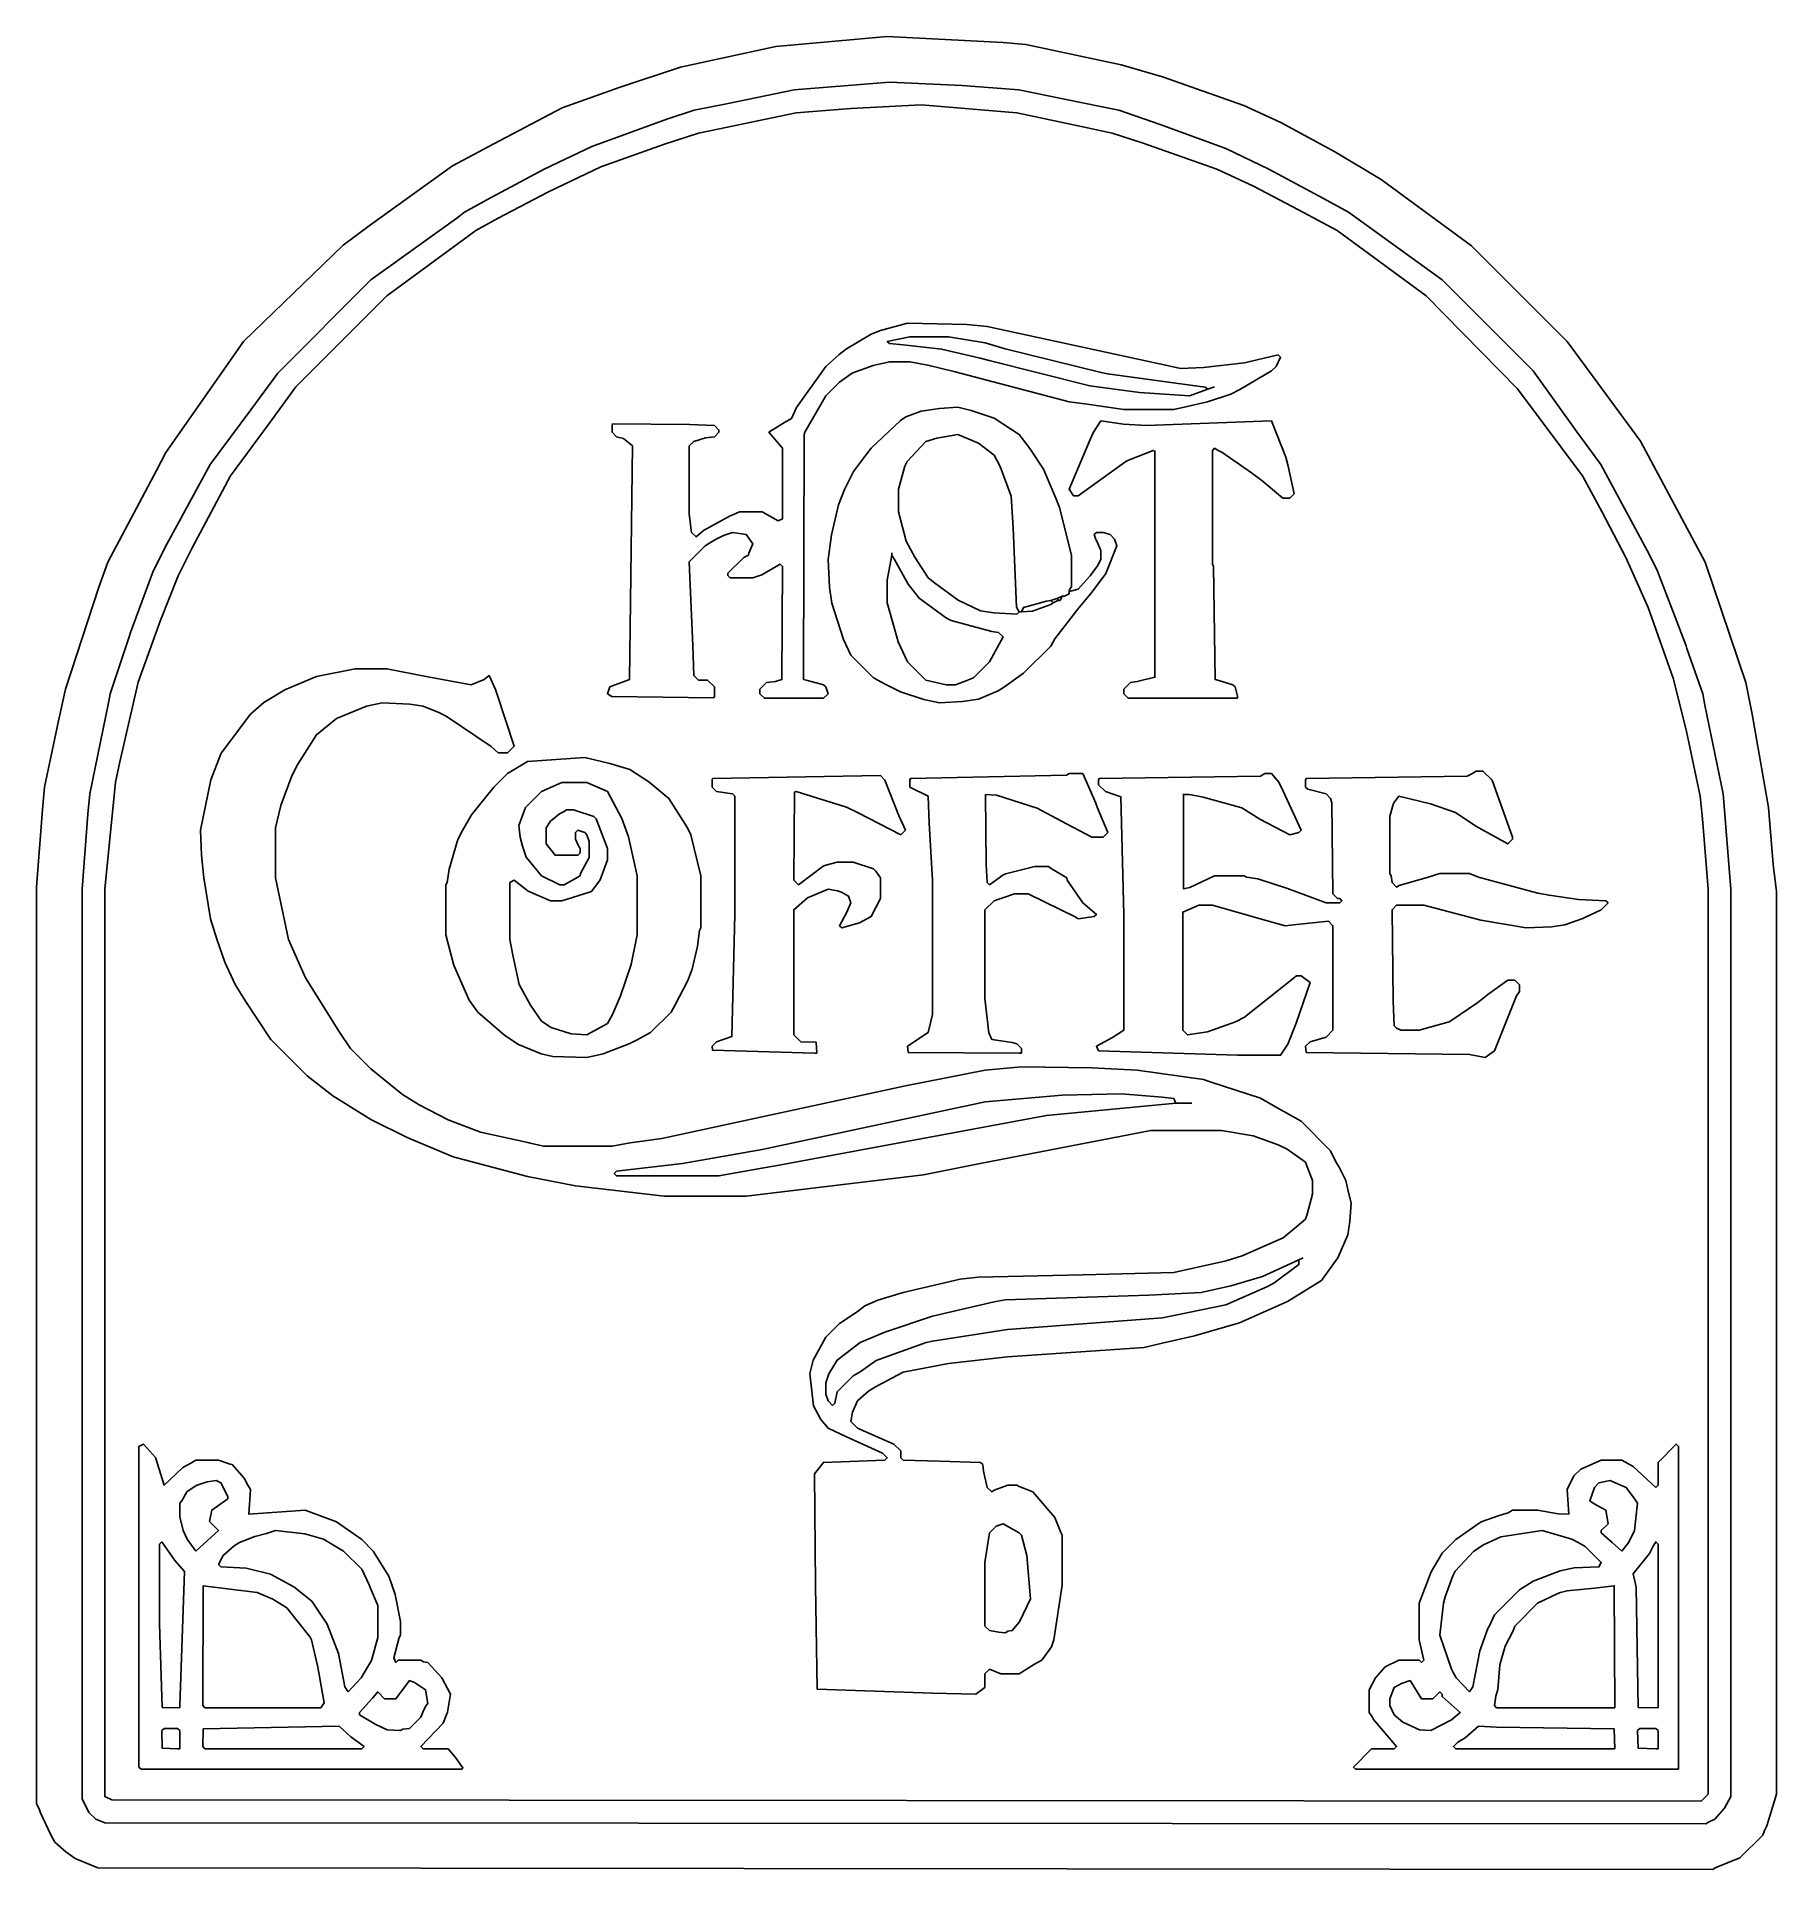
# Model space of a CAD drawing. Extents: x 85 to 850, y 14 to 820.
import ezdxf

# ---------------------------------------------------------------- set-up
doc = ezdxf.new("R2010")
doc.units = 0
doc.layers.get('0').update_dxf_attribs({"linetype": 'CONTINUOUS'})

msp = doc.modelspace()

# ---------------------------------------------------------------- linework, layer by layer
at = {"color": 7, "linetype": 'CONTINUOUS'}
for points in [[(822, 14), (823.088235, 14.647059), (834, 19), (844, 29), (844.8, 31.1), (845.8, 33.1), (850, 47), (850, 444), (848.544828, 455.962069), (846.544828, 480.962069), (839.384615, 522.076923), (836.615385, 535.923077), (818.7, 588.9), (790.230769, 642.153846), (758, 686), (716, 728), (676.82, 756.76), (676.18, 757.24), (656.1, 769.2), (632.1, 782.2), (615.9, 789.7), (580.1, 802.3), (561.923077, 807.615385), (544.076923, 811.384615), (519.959016, 816.54918), (510.040984, 817.45082), (459, 820), (410.076923, 815.615385), (368.076923, 806.615385), (341.1, 797.7), (316.1, 788.7), (286.1, 772.8), (267.9, 763.2), (231.82, 737.24), (219.82, 728.24), (176, 686), (168.24, 674.82), (141.8, 637.1), (137.769231, 629.153846), (116.3, 588.9), (112.3, 577.9), (97.647059, 533.088235), (94.647059, 519.088235), (88.45082, 489.959016), (87.54918, 480.040984), (85, 446), (85, 43), (86.3, 40.1), (86.7, 38.9), (91.230769, 29.153846), (93, 26), (97.82, 21.76), (101.9, 18.8), (111.911765, 14.647059), (822, 14)], [(819, 34), (820.1, 34.8), (823, 36), (827.2, 40.9), (830, 46), (830, 445), (826.554455, 486.955446), (818.615385, 525.923077), (817.615385, 530.923077), (810.7, 550.9), (810.3, 552.1), (797.8, 584.9), (794.2, 592.1), (772.76, 631.82), (762.24, 646.18), (743, 673), (703, 713), (661.82, 742.76), (650.9, 748.8), (626.846154, 761.769231), (607.9, 770.8), (579.1, 781.3), (560.923077, 787.615385), (552.076923, 789.384615), (516.955446, 796.554455), (492.029183, 798.466926), (460, 800), (418.044554, 796.554455), (389.076923, 790.615385), (374.076923, 787.615385), (362.1, 783.7), (329.1, 771.7), (308.153846, 761.769231), (282.9, 748.2), (273.18, 742.76), (269.82, 740.24), (232, 713), (191, 672), (179.24, 655.82), (161.24, 631.82), (142.230769, 596.846154), (136.2, 584.9), (126.3, 557.9), (125.7, 556.1), (117.384615, 530.923077), (116.615385, 527.076923), (108.445545, 486.955446), (107.554455, 478.044554), (105, 445), (105, 45), (108, 39), (111, 36), (115.000708, 34.49929), (819, 34)], [(817, 44), (820, 47), (820, 445), (817.533074, 475.970817), (816.554455, 485.955446), (813.615385, 499.923077), (810.384615, 515.076923), (804.7, 537.9), (793.7, 568.9), (783.8, 590.9), (773.2, 611.1), (764.76, 626.82), (736.24, 665.18), (696, 706), (656.82, 734.76), (639.9, 743.8), (620.1, 754.2), (603.9, 761.7), (571.1, 773.3), (557.923077, 777.615385), (545.076923, 780.384615), (515.955446, 786.554455), (474, 790), (442.969027, 788.464602), (419.044554, 786.554455), (381.088235, 778.647059), (376.076923, 777.615385), (361.1, 772.7), (333.1, 762.7), (310.1, 751.8), (287.9, 740.2), (278.18, 734.76), (274.82, 732.24), (239, 706), (199, 666), (187.24, 649.82), (170.24, 626.82), (153.2, 594.9), (147.2, 582.9), (139.3, 562.9), (129.7, 536.1), (121.615385, 501.076923), (119.647059, 492.088235), (115, 445), (115, 46), (118.000713, 44.499285), (817, 44)], [(431, 529), (433, 531), (432, 534), (431, 535), (423.9, 536.8), (422.25, 537.25), (422.495328, 644.995414), (422.8, 646.1), (432, 662), (438, 668), (443.195122, 671.756098), (443.9, 672.2), (452.911765, 675.352941), (460, 677), (469, 677), (476.946154, 675.569231), (488.911765, 672.647059), (539.053846, 659.430769), (545.946154, 658.569231), (563, 656), (585, 656), (590.932432, 657.405405), (599.911765, 659.352941), (610.1, 662.8), (614.1, 664.8), (628, 673), (630, 675), (632, 679), (631, 680), (616.067568, 676.594595), (598.040984, 674.54918), (588, 674), (582.067568, 675.405405), (502.955446, 692.554455), (494.044554, 693.445545), (468, 694), (456.1, 690.8), (451.9, 689.2), (441.18, 682.76), (437.82, 680.24), (432, 675), (419.2, 656.9), (417, 652), (413.1, 649.8), (407, 646), (413, 639), (413, 608), (411, 607), (404, 611), (394, 611), (391.1, 609.7), (389.9, 609.2), (378.18, 602.76), (375, 600), (373, 602), (372, 610), (372, 640), (374, 642), (379.076923, 643.615385), (383, 644), (385, 646), (385, 647), (383, 649), (372.037931, 649.455172), (338.25, 649.75), (338, 649), (338, 646), (340, 644), (343.1, 643.2), (347, 640), (345.75, 537.25), (337, 534), (336, 531), (337.9, 529.8), (382.75, 529.25), (383, 530), (383, 534), (380, 537), (376, 537), (374, 539), (373.478336, 552.019931), (372, 589), (379, 596), (383.18, 598.76), (387.088235, 600.647059), (391, 602), (397, 601), (400, 597), (398.2, 592.9), (398, 592), (396, 591), (389, 584), (389, 583), (390, 582), (400, 582), (403.911765, 583.352941), (412, 588), (413, 587), (412.75, 537.25), (409.923077, 536.384615), (406, 536), (403, 533), (403, 531), (405, 529), (431, 529)], [(600, 665), (598.9, 665.8), (555.911765, 671.647059), (553.088235, 672.352941), (510.9, 682.7), (502.1, 685.3), (486, 688), (469, 688), (459, 686), (460, 685), (466.044554, 684.445545), (482.946154, 682.569231), (499.911765, 678.647059), (503.911765, 677.647059), (548.053846, 666.430769), (569.946154, 663.569231), (592, 662), (600, 665)], [(600, 665), (603, 666)], [(539, 576), (539.2, 576.9), (540, 578), (540, 592), (534.8, 612.9), (533.2, 617.1), (527.769231, 629.846154), (521.769231, 638.846154), (517, 645), (506.1, 652.2), (495.932432, 655.594595), (490, 657), (481.946154, 656.430769), (473.911765, 655.352941), (467.153846, 652.769231), (464.846154, 651.230769), (452, 639), (447.245902, 632.795082), (444.24, 628.82), (440.2, 620.9), (437.647059, 614.088235), (434.45082, 600.959016), (433, 590), (433.58, 577.94), (434.615385, 570.923077), (439.8, 554.9), (443, 548), (453, 538), (458.153846, 535.230769), (464.9, 531.8), (475.06, 528.42), (482, 527), (492.06, 527.58), (499.1, 528.7), (507.846154, 532.230769), (510.153846, 533.769231), (519, 540), (531, 552), (532.769231, 555.153846), (543.247059, 568.788235), (548.752941, 575.211765), (555.2, 583.9), (560, 596), (559.2, 598.1), (559, 599), (557, 601), (554, 602), (551, 602), (550, 601), (550.8, 598.9), (551.2, 598.1), (553, 594), (553, 590), (551.538462, 587.307692), (548.243902, 582.804878), (543, 577), (539, 576)], [(517, 567), (515.941538, 569.052308), (514.464602, 604.030973), (513.535398, 617.969027), (508.7, 630.9), (506, 636), (499.1, 641.2), (490, 645), (480.911765, 643.352941), (476, 642), (467.8, 633.1), (466.8, 631.1), (464, 621), (464, 611), (467.3, 598.1), (471.230769, 591.153846), (477, 582), (479.82, 579.76), (490.18, 572.24), (500.06, 567.42), (505.94, 566.58), (516, 566), (517, 567)], [(613, 529), (613, 530), (612, 534), (611, 535), (604.9, 536.8), (603.25, 537.25), (602.510196, 586.990204), (602, 588), (602, 638), (603, 639), (604.9, 637.8), (606.1, 637.2), (619.18, 628.24), (623.795082, 624.754098), (633, 617), (636, 617), (638, 619), (635.352941, 631.088235), (634.3, 635.1), (628, 651), (573, 649), (562.946154, 649.569231), (553, 651), (549.8, 646.1), (548.3, 642.9), (539, 621), (541, 618), (543, 618), (563.9, 633.2), (565.1, 633.8), (576, 638), (576.75, 637.75), (576.75, 538.25), (568.911765, 536.352941), (566, 536), (563, 533), (563, 531), (565, 529), (613, 529)], [(461, 592), (459, 581), (459, 571), (462.352941, 559.088235), (463.8, 553.9), (468, 545), (476, 537), (485, 535), (489, 535), (492.911765, 536.352941), (494.1, 536.8), (497, 538), (504, 545), (510, 556), (508, 558), (505.088235, 558.352941), (487.1, 563.2), (485.153846, 564.230769), (473, 573), (468.245902, 579.204918), (462.2, 590.1), (461, 592)], [(461, 592), (461, 593)], [(531, 572), (534, 573)], [(534, 573), (536, 574)], [(534, 572), (535, 572), (536, 574)], [(534, 572), (534, 573)], [(536, 574), (537, 574), (539, 575), (539, 576)], [(518, 567), (517, 567)], [(518, 567), (519, 569), (529.1, 571.7), (531, 572)], [(518, 567), (522.923077, 567.384615), (530.9, 570.2), (532, 571)], [(532, 571), (531, 572)], [(532, 571), (534, 572)], [(498, 91), (502, 94), (502, 100), (504, 102), (509, 100), (517, 100), (523.846154, 104.230769), (527, 106), (531.2, 111.9), (532.3, 114.9), (536, 139), (536, 161), (535.3, 162.1), (532.754098, 168.795082), (523, 180), (518.9, 181.7), (517.1, 182.3), (516, 183), (512, 183), (506.1, 180.8), (505, 180), (503, 182), (501.352941, 189.088235), (501, 192), (500, 193), (481.972414, 193.531034), (466, 194), (465, 195), (465, 198), (462, 201), (455.9, 203.7), (446, 208), (443, 211), (443.7, 215.1), (446, 220), (450.846154, 224.230769), (453.9, 226.2), (466.088235, 232.647059), (485.932432, 236.405405), (511.962069, 239.455172), (571.972414, 243.468966), (579.911765, 245.352941), (594.088235, 248.647059), (613.9, 254.3), (635.1, 263.8), (650, 273), (657.2, 282.9), (661.58, 293.06), (662.42, 298.94), (663, 307), (661.594595, 312.932432), (660.647059, 316.911765), (657.769231, 322.846154), (656.230769, 325.153846), (654, 330), (641, 343), (630.846154, 348.769231), (623.1, 353.2), (601.088235, 360.352941), (598.1, 361.3), (568.977376, 365.524887), (549.022624, 366.475113), (518, 367), (502.029183, 365.533074), (467.076923, 358.615385), (359.94, 335.42), (346.053846, 333.569231), (338, 332), (308, 332), (302.067568, 333.405405), (300.923077, 333.615385), (280.1, 338.2), (265.9, 343.7), (253.153846, 350.230769), (245.9, 354.8), (232, 366), (223, 375), (218.24, 382.18), (203.2, 406.1), (195.7, 422.9), (190, 450), (190, 472), (192.384615, 481.923077), (197.2, 494.9), (199.8, 500.1), (208, 513), (216.9, 520.2), (230.06, 525.58), (237, 527), (249.06, 526.42), (254.94, 525.58), (261.9, 522.8), (265.1, 521.2), (284.82, 507.76), (288, 505), (292, 505), (295, 508), (287.3, 531.1), (286.7, 532.9), (284, 539), (281.846154, 537.230769), (276, 535), (257.076923, 538.384615), (239, 542), (225, 542), (208.088235, 538.647059), (194.1, 532.8), (184.846154, 527.230769), (179, 522), (166.2, 504.9), (161.647059, 493.088235), (157, 471), (157.54918, 459.959016), (158.45082, 450.040984), (161.405405, 432.067568), (164.2, 423.1), (167.8, 412.9), (172.230769, 403.153846), (176.769231, 395.846154), (188, 379), (204, 363), (215.195122, 354.243902), (231.9, 343.8), (247.9, 335.8), (268.088235, 327.352941), (300.911765, 318.647059), (321.94, 314.58), (361, 310), (397, 310), (474.94, 319.42), (499.923077, 324.384615), (575, 339), (606, 339), (619.932432, 336.594595), (630.9, 332.7), (634.846154, 330.769231), (643, 325), (643.2, 324.1), (646, 317), (646, 311), (643.647059, 302.088235), (643, 300), (639.204918, 296.754098), (633.1, 291.8), (615.1, 283.8), (608.088235, 281.647059), (584.988109, 276.487515), (545.011891, 275.512485), (498.95122, 274.439024), (491.04878, 273.560976), (466.1, 267.7), (454.9, 264.3), (449.18, 261.76), (445.82, 259.24), (438, 254), (432, 248), (426.405405, 237.932432), (425, 232), (426.647059, 217.911765), (429.76, 211.82), (433, 208), (441.1, 204.2), (457, 197), (459, 195), (458, 194), (431, 193), (427, 188), (427.511101, 138.989372), (428.25, 93.25), (478.985739, 91.515125), (498, 91)], [(327, 371), (334.088235, 372.647059), (345.9, 377.2), (349.1, 378.8), (355, 382), (364, 391), (365.769231, 394.153846), (371.3, 404.9), (373.2, 409.9), (375.569231, 420.053846), (376.430769, 426.946154), (377, 428), (377, 451), (372.647059, 468.911765), (371.2, 472.1), (363, 485), (354.18, 492.24), (345.911765, 497.647059), (337.1, 500.3), (326, 503), (300.9, 501.2), (292, 496), (286, 490), (276.243902, 477.804878), (272.2, 470.9), (270.2, 466.9), (266.42, 453.94), (265.58, 448.06), (265, 447), (265, 425), (268.3, 412.1), (268.8, 410.9), (275.243902, 396.195122), (279, 391), (290.82, 380.76), (296.9, 376.8), (306.911765, 372.647059), (312.029183, 371.466926), (327, 371)], [(327, 381), (336, 386), (338.2, 389.9), (341.8, 398.1), (346.384615, 411.923077), (349, 425), (349, 451), (345.3, 468.1), (342.3, 476.1), (336, 488), (327, 492), (316, 492), (307, 488), (300, 481), (297, 473), (297.647059, 467.911765), (298.647059, 463.911765), (300.24, 459.18), (307, 451), (315, 447), (317, 447), (324, 451), (324.2, 451.9), (328, 459), (328, 466), (327, 469), (326, 470), (323, 471), (322, 470), (322, 467), (323.3, 464.1), (324, 463), (324, 461), (323, 460), (313, 460), (310.769231, 462.846154), (309, 465), (309, 472), (311, 475), (314.9, 478.2), (316.9, 479.2), (318, 480), (321, 480), (330, 477), (331, 476), (336, 463), (336, 458), (332.76, 449.18), (329, 444), (328.1, 443.8), (316, 440), (311, 440), (301.195122, 444.243902), (295, 449), (293, 448), (293, 423), (294.42, 416.06), (297.2, 403.1), (302.2, 394.1), (307, 387), (311.18, 384.24), (320.053846, 381.430769), (327, 381)], [(428, 373), (427.75, 377.75), (421, 378), (418, 381), (418, 436), (423.9, 441.2), (433, 445), (437.1, 444.3), (438.9, 443.7), (442, 442), (443, 439), (441.2, 434.9), (438, 429), (439, 428), (446.846154, 430.230769), (452, 433), (456, 441), (456, 450), (454, 453), (453, 454), (444, 457), (437, 457), (432.076923, 455.615385), (430.9, 455.2), (420, 447), (418, 449), (418.25, 487.75), (419, 488), (441.1, 481.2), (445.9, 478.8), (465, 469), (467, 471), (464.8, 475.9), (464.3, 477.1), (458, 493), (456, 495), (382.25, 493.75), (382, 493), (382, 490), (384, 488), (391, 487), (392, 486), (392, 434), (390.75, 380.25), (384, 378), (382, 376), (382.25, 374.25), (427, 373), (428, 373)], [(518, 373), (518, 374), (518, 375), (516, 377), (513.923077, 377.615385), (505, 379), (503.7, 381.9), (502, 397), (502, 436), (506, 440), (508.1, 440.7), (509.9, 441.3), (515, 443), (521, 443), (541.9, 432.7), (543, 432), (550, 433), (551, 434), (545, 439), (538.2, 449.1), (538, 450), (531.1, 454.2), (530, 455), (524, 455), (511.1, 451.8), (509.9, 451.2), (504, 447), (503, 448), (502.560976, 455.95122), (502.25, 486.75), (507.076923, 486.384615), (524.9, 480.7), (537.9, 473.8), (549, 468), (554, 468), (556, 470), (551.3, 481.1), (550.7, 482.9), (545, 496), (539, 496), (537.9, 495.2), (469.25, 493.75), (469, 493), (469, 490), (477, 486), (477.458824, 474.035294), (479, 449), (479, 390), (477, 382), (468, 376), (468.25, 373.25), (517, 373), (518, 373)], [(722, 371), (726, 374), (735.8, 398.1), (737, 400), (737, 403), (735, 405), (732, 405), (723.195122, 398.756098), (718.804878, 395.243902), (706.9, 387.2), (706.1, 386.8), (693, 383), (685, 383), (683, 384), (682, 385), (681.544828, 395.962069), (681, 436), (683, 438), (695, 438), (720.076923, 431.384615), (740, 428), (751.06, 428.58), (756.94, 429.42), (764.9, 432.2), (766.1, 432.8), (773, 436), (776, 439), (775, 440), (763.035294, 440.458824), (750.067568, 442.405405), (745.076923, 443.384615), (719.1, 450.3), (715, 452), (702, 452), (696.911765, 450.352941), (684.1, 446.7), (683, 446), (681, 448), (680.647059, 450.911765), (680, 452), (680, 477), (681.384615, 481.923077), (681.8, 483.1), (684, 486), (697.911765, 482.647059), (708.846154, 478.769231), (717.846154, 472.769231), (732, 465), (734, 467), (734, 468), (725, 493), (721, 497), (718, 497), (716.1, 495.8), (714.1, 494.8), (643.25, 493.75), (643, 493), (643, 490), (644, 489), (652, 487), (654, 485), (654.512485, 482.988109), (655, 443), (657, 441), (658, 441), (659, 440), (658, 439), (652, 439), (635.1, 445.3), (621.932432, 449.594595), (617.067568, 450.405405), (616, 451), (603, 451), (592.1, 445.8), (589.25, 445.25), (589.25, 486.75), (591.9, 486.7), (597.932432, 485.594595), (614.9, 480.8), (622.9, 475.8), (636, 469), (640, 470), (641, 471), (633.2, 488.1), (631.2, 492.1), (628, 496), (625, 496), (623.1, 494.8), (552.25, 493.75), (552, 493), (552, 491), (555, 488), (561.75, 485.75), (563, 434), (563, 383), (558.1, 379.8), (551, 376), (552, 374), (613, 372), (632, 372), (635.2, 376.9), (638.8, 386.1), (645, 404), (641, 407), (639, 407), (616.1, 388.8), (612.1, 386.8), (599.923077, 382.384615), (591, 381), (589, 383), (589, 435), (596, 438), (602, 438), (620.911765, 432.647059), (634, 429), (639.053846, 429.569231), (653, 431), (655, 429), (655, 383), (652, 380), (645, 378), (643, 376), (643.25, 373.25), (715.076923, 372.384615), (722, 371)], [(586, 351), (585, 353), (579.973846, 353.529231), (562, 355), (535.970817, 354.466926), (502.053846, 351.569231), (404.067568, 330.594595), (368.94, 324.42), (340, 321), (339, 320), (340, 319), (385, 319), (403.94, 322.42), (409.932432, 323.405405), (529.06, 345.58), (586, 351)], [(593, 351), (586, 351)], [(640, 282), (642, 283)], [(640, 282), (624.1, 274.8), (610.088235, 270.647059), (597.088235, 267.647059), (574.020755, 266.522642), (510.932432, 264.405405), (506.067568, 263.594595), (478.9, 257.3), (457.9, 250.3), (447.153846, 245.769231), (437, 238), (433.352941, 231.911765), (432, 228), (432, 223), (433, 220), (435, 218), (436, 219), (437, 224), (444, 231), (447.153846, 232.769231), (454.153846, 237.769231), (476.088235, 245.647059), (478.911765, 246.352941), (511.95122, 251.439024), (580.076923, 256.615385), (607.9, 262.3), (625.9, 270.2), (629.1, 271.8), (640, 280), (640, 282)], [(272, 58), (272.411765, 58.647059), (269.243902, 63.195122), (266, 67), (255, 67), (254, 68), (263.751131, 78.226244), (265.615385, 83.076923), (267, 91), (263.230769, 98.153846), (257, 105), (255.1, 105.3), (254, 106), (244, 106), (243, 105), (242, 107), (244.352941, 115.911765), (245, 117), (245, 123), (242.647059, 134.911765), (239.8, 142.9), (239.2, 144.1), (233, 154), (228, 159), (216.846154, 166.769231), (203, 172), (178.25, 170.25), (179, 181), (177.8, 182.9), (176.2, 186.1), (171, 192), (170.1, 192.2), (165, 194), (155, 194), (153.1, 192.8), (149.22069, 190.751724), (141, 183), (137.230769, 195.153846), (132, 201), (130, 200), (130, 59), (131, 58), (272, 58)], [(807, 58), (807, 59), (807, 200), (806, 201), (798, 193), (798, 183), (797, 182), (787.1, 191.2), (782, 194), (773, 194), (764, 190), (761, 187), (758, 181), (758.75, 170.25), (754.076923, 170.384615), (745, 172), (734, 172), (732.1, 170.8), (728.088235, 169.647059), (720.153846, 166.769231), (717.846154, 165.230769), (709, 159), (703, 153), (698.2, 144.9), (693, 131), (693, 115), (695, 106), (694, 105), (693, 106), (684, 106), (678, 103), (673.769231, 98.153846), (671, 93), (671, 83), (672.2, 81.1), (672.8, 79.9), (683, 68), (682, 67), (672, 67), (664, 59), (665, 58), (807, 58)], [(155, 154), (165, 163), (161, 167), (162, 172), (169, 177), (169, 178), (166, 184), (164, 185), (159.911765, 184.352941), (155.1, 182.8), (151, 180), (148.8, 176.1), (148, 175), (148, 169), (149.405405, 163.067568), (151.230769, 159.153846), (155, 154)], [(782, 154), (785.2, 157.9), (787.58, 163.06), (789, 175), (787.769231, 176.846154), (784, 182), (779.9, 183.7), (777, 185), (772, 184), (770, 182), (768, 176), (769.9, 174.8), (775, 172), (776, 166), (773, 163), (773, 162), (777.804878, 157.756098), (782, 154)], [(222, 92), (227.752941, 98.211765), (231.8, 105.1), (232.2, 105.9), (235, 116), (235, 130), (231.7, 137.9), (231.2, 139.1), (228, 146), (220, 154), (211.9, 158.8), (211.1, 159.2), (202.946154, 161.569231), (190, 163), (186.088235, 161.647059), (180.911765, 160.352941), (174.153846, 157.769231), (171.846154, 156.230769), (167, 152), (165, 148), (166, 147), (177.067568, 146.405405), (187.9, 143.8), (198.153846, 138.230769), (206, 132), (212.8, 121.9), (217.7, 108.9), (220.517241, 94.206897), (222, 92)], [(511, 118), (512.1, 118.7), (514, 119), (517.2, 122.9), (522, 133), (520.352941, 152.088235), (518, 161), (517, 162), (510, 166), (507, 165), (504, 162), (502, 149), (502, 121), (504, 119), (508.088235, 118.352941), (511, 118)], [(715, 92), (716.482759, 94.206897), (719.647059, 110.088235), (723.2, 119.9), (723.8, 121.1), (726, 126), (737, 137), (743.1, 140.8), (754.911765, 145.352941), (761.037931, 146.544828), (772, 147), (773, 149), (766, 156), (762.846154, 157.769231), (760.1, 159.2), (747, 163), (728.9, 160.3), (721.18, 156.76), (717, 154), (708.8, 145.1), (707.8, 143.1), (704.352941, 133.911765), (703.647059, 131.088235), (702, 117), (707.2, 102.1), (707.8, 100.9), (709.247059, 98.211765), (715, 92)], [(148, 85), (148, 86), (150, 145), (145.76, 149.82), (140, 158), (139, 157), (139, 122), (140.25, 85.25), (148, 85)], [(798, 85), (798, 86), (798, 157), (797, 158), (795.8, 156.1), (794.2, 152.9), (787, 144), (788.405405, 138.067568), (789.25, 85.25), (798, 85)], [(210, 85), (211.4, 87.2), (208.58, 102.94), (205.8, 114.9), (205.2, 116.1), (195, 129), (188.9, 132.8), (181.9, 135.7), (158.25, 138.75), (158, 86), (159, 85), (210, 85)], [(779, 85), (778.75, 138.75), (770.067568, 137.594595), (758.037931, 136.544828), (755.1, 135.7), (753.9, 135.3), (745, 131), (735, 121), (734.2, 118.9), (730.8, 112.1), (728.455172, 103.962069), (727.544828, 93.037931), (726.7, 90.1), (726, 86), (727, 85), (779, 85)], [(245, 75), (246.088235, 75.647059), (249, 76), (254, 81), (254.8, 83.1), (256.2, 85.9), (257, 87), (256, 93), (251.1, 96.2), (249, 97), (243, 89), (238, 89), (235, 92), (232.752941, 89.211765), (227, 83), (227, 82), (233.9, 77.8), (239.06, 75.42), (245, 75)], [(698, 75), (707.1, 79.8), (711, 83), (703, 90), (703, 91), (702, 92), (699, 89), (694, 89), (692.8, 90.9), (689, 97), (685.1, 95.8), (682, 94), (680, 89), (680, 86), (682, 82), (685.82, 78.76), (693.067568, 75.405405), (698, 75)], [(148, 67), (148, 75), (147, 76), (141, 76), (140, 75), (140.25, 67.25), (147, 67), (148, 67)], [(228, 67), (229, 68), (223.204918, 72.245902), (218, 77), (158.25, 75.75), (158, 68), (159, 67), (228, 67)], [(779, 67), (778.75, 75.75), (727.009427, 76.490203), (719, 77), (713.153846, 71.769231), (710, 70), (708, 68), (709, 67), (779, 67)], [(798, 67), (798, 75), (797, 76), (790, 76), (789, 75), (789.25, 67.25), (797, 67), (798, 67)]]:
    msp.add_lwpolyline(points, dxfattribs=at)

doc.saveas('drawing.dxf')
